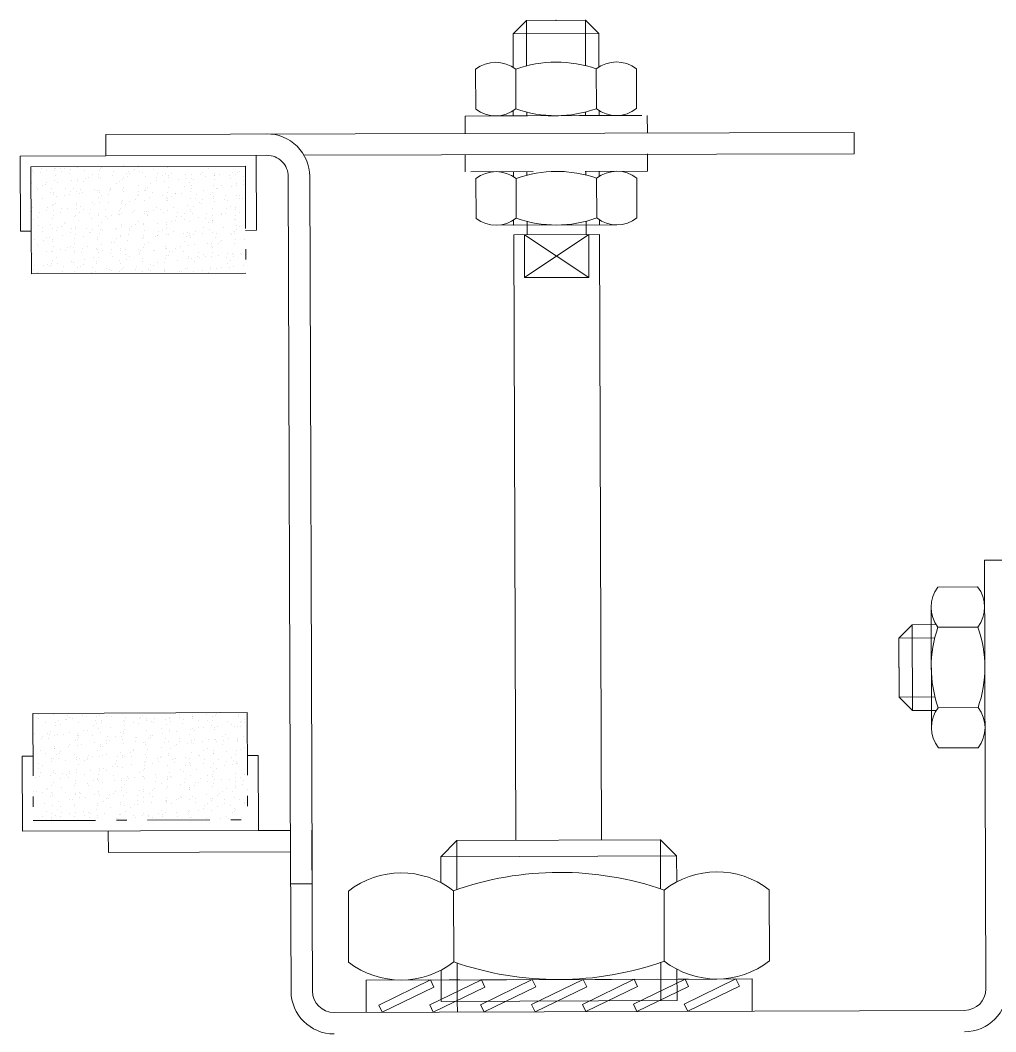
# Model space of a CAD drawing. Header units: inches. Extents: x 3110 to 5380, y 935 to 5515.
# Drawn here: x 5008.4 to 5102.2, y 4801.9 to 4899.2 of the extents above; entities that cross this region are included whole.
import ezdxf

# ---------------------------------------------------------------- set-up
doc = ezdxf.new("R2010")
doc.units = ezdxf.units.IN
doc.header["$MEASUREMENT"] = 0
doc.linetypes.add('ASSI2', pattern=[11, 6, -2, 1, -2])
doc.layers.add('AM_4', color=92, linetype='Continuous', lineweight=15)

# ---------------------------------------------------------------- blocks, each defined once
blk = doc.blocks.new('*X13')
at = {"color": 0}
for p, q in [((104.537, 402.27), (104.537, 402.27)), ((104.766, 402.105), (104.766, 402.105)), ((105.608, 402.317), (105.608, 402.317)), ((105.806, 402.326), (105.806, 402.326)), ((106.742, 402.367), (106.742, 402.367)), ((108.001, 402.232), (108.001, 402.232)), ((108.389, 402.318), (108.389, 402.318)), ((109.193, 402.119), (109.193, 402.119)), ((112.314, 402.258), (112.314, 402.258)), ((113.464, 402.078), (113.464, 402.078)), ((113.851, 402.164), (113.851, 402.164)), ((155.316, 402.36), (155.316, 402.36)), ((157.085, 402.199), (157.085, 402.199)), ((161.223, 402.122), (161.223, 402.122)), ((162.508, 402.355), (162.508, 402.355)), ((104.398, 401.433), (104.398, 401.433)), ((104.786, 401.519), (104.786, 401.519)), ((105.979, 401.277), (105.979, 401.277)), ((106.18, 401.828), (106.18, 401.828)), ((106.375, 401.793), (106.375, 401.793)), ((107.176, 401.351), (107.176, 401.351)), ((108.461, 401.584), (108.461, 401.584)), ((108.94, 401.788), (108.94, 401.788)), ((109.735, 401.734), (109.735, 401.734)), ((109.86, 401.28), (109.86, 401.28)), ((110.248, 401.365), (110.248, 401.365)), ((111.028, 402.026), (111.028, 402.026)), ((111.096, 401.251), (111.096, 401.251)), ((111.492, 401.768), (111.492, 401.768)), ((111.643, 401.675), (111.643, 401.675)), ((113.43, 401.212), (113.43, 401.212)), ((114.057, 401.763), (114.057, 401.763)), ((155.246, 401.89), (155.246, 401.89)), ((155.303, 401.804), (155.303, 401.804)), ((155.69, 401.89), (155.69, 401.89)), ((156.077, 401.156), (156.077, 401.156)), ((157.37, 401.448), (157.37, 401.448)), ((157.545, 401.538), (157.545, 401.538)), ((158.655, 401.681), (158.655, 401.681)), ((158.944, 401.247), (158.944, 401.247)), ((159.93, 401.831), (159.93, 401.831)), ((160.11, 401.533), (160.11, 401.533)), ((160.363, 401.864), (160.363, 401.864)), ((160.765, 401.651), (160.765, 401.651)), ((161.152, 401.737), (161.152, 401.737)), ((162.547, 402.046), (162.547, 402.046)), ((162.662, 401.513), (162.662, 401.513)), ((163.625, 401.309), (163.625, 401.309)), ((164.899, 401.459), (164.899, 401.459)), ((104.609, 400.909), (104.609, 400.909)), ((105.547, 400.187), (105.547, 400.187)), ((105.725, 400.946), (105.725, 400.946)), ((105.883, 401.059), (105.883, 401.059)), ((106.257, 400.481), (106.257, 400.481)), ((106.618, 400.234), (106.618, 400.234)), ((106.644, 400.567), (106.644, 400.567)), ((106.816, 400.242), (106.816, 400.242)), ((107.752, 400.283), (107.752, 400.283)), ((107.881, 400.409), (107.881, 400.409)), ((108.039, 400.876), (108.039, 400.876)), ((108.278, 400.926), (108.278, 400.926)), ((108.293, 400.305), (108.293, 400.305)), ((108.822, 400.33), (108.822, 400.33)), ((109.021, 400.338), (109.021, 400.338)), ((109.578, 400.538), (109.578, 400.538)), ((109.956, 400.379), (109.956, 400.379)), ((110.842, 400.921), (110.842, 400.921)), ((110.852, 400.688), (110.852, 400.688)), ((111.027, 400.426), (111.027, 400.426)), ((111.225, 400.435), (111.225, 400.435)), ((111.719, 400.327), (111.719, 400.327)), ((112.106, 400.413), (112.106, 400.413)), ((112.145, 400.98), (112.145, 400.98)), ((112.161, 400.476), (112.161, 400.476)), ((112.998, 400.384), (112.998, 400.384)), ((113.231, 400.522), (113.231, 400.522)), ((113.395, 400.9), (113.395, 400.9)), ((113.43, 400.531), (113.43, 400.531)), ((113.501, 400.723), (113.501, 400.723)), ((155.34, 400.448), (155.34, 400.448)), ((156.127, 400.268), (156.127, 400.268)), ((156.325, 400.276), (156.325, 400.276)), ((156.895, 400.691), (156.895, 400.691)), ((157.149, 401.022), (157.149, 401.022)), ((157.161, 400.852), (157.161, 400.852)), ((157.261, 400.317), (157.261, 400.317)), ((157.549, 400.938), (157.549, 400.938)), ((158.332, 400.364), (158.332, 400.364)), ((158.487, 400.402), (158.487, 400.402)), ((158.53, 400.372), (158.53, 400.372)), ((159.448, 400.671), (159.448, 400.671)), ((159.466, 400.413), (159.466, 400.413)), ((159.772, 400.635), (159.772, 400.635)), ((160.536, 400.46), (160.536, 400.46)), ((160.735, 400.469), (160.735, 400.469)), ((160.802, 400.295), (160.802, 400.295)), ((161.047, 400.785), (161.047, 400.785)), ((161.67, 400.51), (161.67, 400.51)), ((162.012, 400.666), (162.012, 400.666)), ((162.266, 400.997), (162.266, 400.997)), ((162.34, 401.076), (162.34, 401.076)), ((162.624, 400.699), (162.624, 400.699)), ((162.741, 400.556), (162.741, 400.556)), ((162.939, 400.565), (162.939, 400.565)), ((163.011, 400.785), (163.011, 400.785)), ((163.875, 400.606), (163.875, 400.606)), ((164.406, 401.094), (164.406, 401.094)), ((164.565, 400.645), (164.565, 400.645)), ((164.742, 400.263), (164.742, 400.263)), ((164.945, 400.653), (164.945, 400.653)), ((165.144, 400.661), (165.144, 400.661)), ((104.413, 400.137), (104.413, 400.137)), ((104.413, 399.236), (104.413, 399.236)), ((104.436, 400.077), (104.436, 400.077)), ((104.44, 399.631), (104.44, 399.631)), ((104.612, 400.146), (104.612, 400.146)), ((104.667, 399.567), (104.667, 399.567)), ((105.063, 400.083), (105.063, 400.083)), ((105.726, 399.863), (105.726, 399.863)), ((107, 400.013), (107, 400.013)), ((107.628, 400.079), (107.628, 400.079)), ((108.116, 399.529), (108.116, 399.529)), ((108.503, 399.614), (108.503, 399.614)), ((109.41, 399.259), (109.41, 399.259)), ((109.784, 399.542), (109.784, 399.542)), ((109.898, 399.924), (109.898, 399.924)), ((110.18, 400.058), (110.18, 400.058)), ((110.695, 399.492), (110.695, 399.492)), ((111.969, 399.642), (111.969, 399.642)), ((112.745, 400.053), (112.745, 400.053)), ((113.262, 399.933), (113.262, 399.933)), ((113.578, 399.375), (113.578, 399.375)), ((113.965, 399.461), (113.965, 399.461)), ((155.837, 399.312), (155.837, 399.312)), ((155.92, 399.96), (155.92, 399.96)), ((156.233, 399.829), (156.233, 399.829)), ((157.194, 400.11), (157.194, 400.11)), ((157.199, 399.496), (157.199, 399.496)), ((158.798, 399.824), (158.798, 399.824)), ((159.02, 399.9), (159.02, 399.9)), ((159.052, 400.154), (159.052, 400.154)), ((159.408, 399.986), (159.408, 399.986)), ((159.604, 399.356), (159.604, 399.356)), ((160.889, 399.588), (160.889, 399.588)), ((160.954, 399.287), (160.954, 399.287)), ((161.35, 399.803), (161.35, 399.803)), ((162.163, 399.738), (162.163, 399.738)), ((162.661, 399.343), (162.661, 399.343)), ((163.456, 400.03), (163.456, 400.03)), ((163.915, 399.798), (163.915, 399.798)), ((164.169, 400.129), (164.169, 400.129)), ((164.482, 399.746), (164.482, 399.746)), ((164.87, 399.832), (164.87, 399.832)), ((104.264, 398.293), (104.264, 398.293)), ((104.512, 398.73), (104.512, 398.73)), ((104.9, 398.816), (104.9, 398.816)), ((105.557, 398.584), (105.557, 398.584)), ((106.294, 399.125), (106.294, 399.125)), ((106.316, 398.369), (106.316, 398.369)), ((106.57, 398.699), (106.57, 398.699)), ((106.842, 398.817), (106.842, 398.817)), ((106.966, 399.216), (106.966, 399.216)), ((108.117, 398.967), (108.117, 398.967)), ((108.868, 398.348), (108.868, 398.348)), ((109.53, 399.211), (109.53, 399.211)), ((109.974, 398.576), (109.974, 398.576)), ((110.362, 398.662), (110.362, 398.662)), ((110.966, 398.296), (110.966, 398.296)), ((111.433, 398.343), (111.433, 398.343)), ((111.687, 398.674), (111.687, 398.674)), ((111.757, 398.971), (111.757, 398.971)), ((111.812, 398.446), (111.812, 398.446)), ((112.037, 398.342), (112.037, 398.342)), ((112.083, 399.19), (112.083, 399.19)), ((112.235, 398.351), (112.235, 398.351)), ((113.086, 398.596), (113.086, 398.596)), ((113.171, 398.392), (113.171, 398.392)), ((113.985, 398.323), (113.985, 398.323)), ((155.417, 399.101), (155.417, 399.101)), ((155.583, 398.982), (155.583, 398.982)), ((155.752, 398.681), (155.752, 398.681)), ((155.804, 399.187), (155.804, 399.187)), ((157.037, 398.914), (157.037, 398.914)), ((157.74, 398.445), (157.74, 398.445)), ((158.136, 398.961), (158.136, 398.961)), ((158.311, 399.064), (158.311, 399.064)), ((159.058, 398.544), (159.058, 398.544)), ((160.476, 398.33), (160.476, 398.33)), ((160.7, 398.956), (160.7, 398.956)), ((160.721, 398.31), (160.721, 398.31)), ((160.879, 398.948), (160.879, 398.948)), ((161.266, 399.034), (161.266, 399.034)), ((161.546, 398.376), (161.546, 398.376)), ((161.744, 398.385), (161.744, 398.385)), ((162.006, 398.542), (162.006, 398.542)), ((162.68, 398.426), (162.68, 398.426)), ((162.857, 398.419), (162.857, 398.419)), ((163.253, 398.936), (163.253, 398.936)), ((163.28, 398.692), (163.28, 398.692)), ((163.751, 398.473), (163.751, 398.473)), ((163.949, 398.481), (163.949, 398.481)), ((164.52, 398.391), (164.52, 398.391)), ((164.573, 398.984), (164.573, 398.984)), ((164.885, 398.522), (164.885, 398.522)), ((104.353, 398.007), (104.353, 398.007)), ((104.55, 397.374), (104.55, 397.374)), ((105.423, 398.054), (105.423, 398.054)), ((105.621, 398.062), (105.621, 398.062)), ((105.654, 397.506), (105.654, 397.506)), ((106.371, 397.777), (106.371, 397.777)), ((106.557, 398.103), (106.557, 398.103)), ((106.674, 397.538), (106.674, 397.538)), ((106.758, 397.863), (106.758, 397.863)), ((107.628, 398.15), (107.628, 398.15)), ((107.826, 398.159), (107.826, 398.159)), ((107.959, 397.771), (107.959, 397.771)), ((108.153, 398.173), (108.153, 398.173)), ((108.218, 397.501), (108.218, 397.501)), ((108.472, 397.832), (108.472, 397.832)), ((108.762, 398.199), (108.762, 398.199)), ((109.234, 397.921), (109.234, 397.921)), ((109.832, 398.246), (109.832, 398.246)), ((110.03, 398.255), (110.03, 398.255)), ((110.526, 398.213), (110.526, 398.213)), ((110.771, 397.481), (110.771, 397.481)), ((111.833, 397.624), (111.833, 397.624)), ((112.221, 397.71), (112.221, 397.71)), ((112.928, 397.399), (112.928, 397.399)), ((113.335, 397.476), (113.335, 397.476)), ((113.589, 397.806), (113.589, 397.806)), ((113.615, 398.019), (113.615, 398.019)), ((155.454, 397.745), (155.454, 397.745)), ((156.067, 398.137), (156.067, 398.137)), ((156.868, 397.635), (156.868, 397.635)), ((157.137, 398.184), (157.137, 398.184)), ((157.275, 398.149), (157.275, 398.149)), ((157.335, 398.193), (157.335, 398.193)), ((157.486, 398.114), (157.486, 398.114)), ((157.663, 398.235), (157.663, 398.235)), ((158.154, 397.868), (158.154, 397.868)), ((158.271, 398.233), (158.271, 398.233)), ((159.342, 398.28), (159.342, 398.28)), ((159.428, 398.018), (159.428, 398.018)), ((159.54, 398.289), (159.54, 398.289)), ((159.642, 397.577), (159.642, 397.577)), ((160.038, 398.093), (160.038, 398.093)), ((160.917, 397.592), (160.917, 397.592)), ((162.603, 398.089), (162.603, 398.089)), ((162.738, 397.995), (162.738, 397.995)), ((163.123, 397.496), (163.123, 397.496)), ((163.125, 398.081), (163.125, 398.081)), ((164.397, 397.646), (164.397, 397.646)), ((164.759, 397.552), (164.759, 397.552)), ((105.004, 396.659), (105.004, 396.659)), ((105.258, 396.99), (105.258, 396.99)), ((105.381, 397.247), (105.381, 397.247)), ((106.409, 396.422), (106.409, 396.422)), ((107.556, 396.639), (107.556, 396.639)), ((107.791, 396.492), (107.791, 396.492)), ((108.23, 396.825), (108.23, 396.825)), ((108.617, 396.911), (108.617, 396.911)), ((109.076, 396.725), (109.076, 396.725)), ((110.012, 397.22), (110.012, 397.22)), ((110.121, 396.634), (110.121, 396.634)), ((110.35, 396.875), (110.35, 396.875)), ((110.375, 396.964), (110.375, 396.964)), ((111.643, 397.167), (111.643, 397.167)), ((112.673, 396.613), (112.673, 396.613)), ((113.692, 396.672), (113.692, 396.672)), ((114.079, 396.758), (114.079, 396.758)), ((155.575, 397.343), (155.575, 397.343)), ((155.918, 396.484), (155.918, 396.484)), ((156.174, 396.404), (156.174, 396.404)), ((156.428, 396.735), (156.428, 396.735)), ((156.824, 397.251), (156.824, 397.251)), ((157.313, 396.793), (157.313, 396.793)), ((157.985, 396.589), (157.985, 396.589)), ((159.134, 397.197), (159.134, 397.197)), ((159.27, 396.822), (159.27, 396.822)), ((159.389, 397.246), (159.389, 397.246)), ((159.522, 397.282), (159.522, 397.282)), ((160.545, 396.972), (160.545, 396.972)), ((161.545, 396.71), (161.545, 396.71)), ((161.838, 397.264), (161.838, 397.264)), ((161.941, 397.226), (161.941, 397.226)), ((162.775, 396.64), (162.775, 396.64)), ((164.24, 396.45), (164.24, 396.45)), ((164.506, 397.221), (164.506, 397.221)), ((164.596, 397.043), (164.596, 397.043)), ((164.984, 397.129), (164.984, 397.129)), ((104.229, 395.874), (104.229, 395.874)), ((104.342, 395.796), (104.342, 395.796)), ((104.427, 395.883), (104.427, 395.883)), ((104.626, 396.026), (104.626, 396.026)), ((105.014, 396.112), (105.014, 396.112)), ((105.224, 396.05), (105.224, 396.05)), ((105.363, 395.923), (105.363, 395.923)), ((106.433, 395.97), (106.433, 395.97)), ((106.498, 396.2), (106.498, 396.2)), ((106.631, 395.979), (106.631, 395.979)), ((106.906, 395.792), (106.906, 395.792)), ((107.16, 396.122), (107.16, 396.122)), ((107.567, 396.02), (107.567, 396.02)), ((108.267, 395.469), (108.267, 395.469)), ((108.638, 396.066), (108.638, 396.066)), ((108.836, 396.075), (108.836, 396.075)), ((109.459, 395.771), (109.459, 395.771)), ((109.772, 396.116), (109.772, 396.116)), ((110.088, 395.873), (110.088, 395.873)), ((110.193, 395.679), (110.193, 395.679)), ((110.476, 395.959), (110.476, 395.959)), ((110.842, 396.163), (110.842, 396.163)), ((111.04, 396.171), (111.04, 396.171)), ((111.467, 395.829), (111.467, 395.829)), ((111.871, 396.268), (111.871, 396.268)), ((111.976, 396.212), (111.976, 396.212)), ((112.024, 395.766), (112.024, 395.766)), ((112.277, 396.097), (112.277, 396.097)), ((112.76, 396.121), (112.76, 396.121)), ((113.047, 396.259), (113.047, 396.259)), ((113.245, 396.268), (113.245, 396.268)), ((114.045, 396.353), (114.045, 396.353)), ((155.418, 396.147), (155.418, 396.147)), ((155.512, 395.542), (155.512, 395.542)), ((155.531, 396.398), (155.531, 396.398)), ((155.943, 396.004), (155.943, 396.004)), ((156.141, 396.013), (156.141, 396.013)), ((156.692, 396.297), (156.692, 396.297)), ((157.077, 396.054), (157.077, 396.054)), ((157.777, 395.531), (157.777, 395.531)), ((158.077, 395.537), (158.077, 395.537)), ((158.147, 396.1), (158.147, 396.1)), ((158.33, 395.867), (158.33, 395.867)), ((158.345, 396.109), (158.345, 396.109)), ((158.727, 396.384), (158.727, 396.384)), ((159.102, 395.543), (159.102, 395.543)), ((159.172, 395.841), (159.172, 395.841)), ((159.281, 396.15), (159.281, 396.15)), ((160.352, 396.197), (160.352, 396.197)), ((160.387, 395.776), (160.387, 395.776)), ((160.55, 396.205), (160.55, 396.205)), ((160.629, 395.516), (160.629, 395.516)), ((160.993, 396.244), (160.993, 396.244)), ((161.291, 396.379), (161.291, 396.379)), ((161.38, 396.33), (161.38, 396.33)), ((161.486, 396.246), (161.486, 396.246)), ((161.661, 395.926), (161.661, 395.926)), ((162.556, 396.293), (162.556, 396.293)), ((162.754, 396.301), (162.754, 396.301)), ((162.954, 396.217), (162.954, 396.217)), ((163.194, 395.511), (163.194, 395.511)), ((163.447, 395.842), (163.447, 395.842)), ((163.69, 396.342), (163.69, 396.342)), ((163.844, 396.358), (163.844, 396.358)), ((164.634, 395.687), (164.634, 395.687)), ((164.761, 396.389), (164.761, 396.389)), ((164.959, 396.398), (164.959, 396.398)), ((104.664, 394.671), (104.664, 394.671)), ((105.055, 394.772), (105.055, 394.772)), ((106.244, 394.929), (106.244, 394.929)), ((106.34, 395.004), (106.34, 395.004)), ((106.485, 395.074), (106.485, 395.074)), ((106.872, 395.16), (106.872, 395.16)), ((107.615, 395.154), (107.615, 395.154)), ((108.809, 394.924), (108.809, 394.924)), ((108.908, 395.446), (108.908, 395.446)), ((109.063, 395.255), (109.063, 395.255)), ((110.126, 394.517), (110.126, 394.517)), ((111.31, 394.633), (111.31, 394.633)), ((111.362, 394.903), (111.362, 394.903)), ((111.947, 394.921), (111.947, 394.921)), ((112.335, 395.007), (112.335, 395.007)), ((112.584, 394.783), (112.584, 394.783)), ((113.73, 395.316), (113.73, 395.316)), ((113.877, 395.074), (113.877, 395.074)), ((113.926, 394.898), (113.926, 394.898)), ((155.25, 394.868), (155.25, 394.868)), ((155.568, 395.042), (155.568, 395.042)), ((156.535, 395.101), (156.535, 395.101)), ((157.39, 395.446), (157.39, 395.446)), ((157.415, 394.674), (157.415, 394.674)), ((157.809, 395.251), (157.809, 395.251)), ((159.636, 394.579), (159.636, 394.579)), ((159.979, 394.669), (159.979, 394.669)), ((160.233, 395), (160.233, 395)), ((161.031, 394.888), (161.031, 394.888)), ((161.504, 394.729), (161.504, 394.729)), ((162.532, 394.649), (162.532, 394.649)), ((162.778, 394.88), (162.778, 394.88)), ((162.852, 395.292), (162.852, 395.292)), ((163.239, 395.378), (163.239, 395.378)), ((164.071, 395.171), (164.071, 395.171)), ((165.096, 394.644), (165.096, 394.644)), ((104.168, 393.744), (104.168, 393.744)), ((105.238, 393.79), (105.238, 393.79)), ((105.437, 393.799), (105.437, 393.799)), ((105.595, 394.082), (105.595, 394.082)), ((105.848, 394.412), (105.848, 394.412)), ((106.172, 393.725), (106.172, 393.725)), ((106.372, 393.84), (106.372, 393.84)), ((106.523, 393.718), (106.523, 393.718)), ((107.443, 393.887), (107.443, 393.887)), ((107.457, 393.958), (107.457, 393.958)), ((107.641, 393.895), (107.641, 393.895)), ((108.147, 394.061), (108.147, 394.061)), ((108.344, 394.122), (108.344, 394.122)), ((108.577, 393.936), (108.577, 393.936)), ((108.731, 394.208), (108.731, 394.208)), ((108.732, 394.108), (108.732, 394.108)), ((109.647, 393.983), (109.647, 393.983)), ((109.846, 393.991), (109.846, 393.991)), ((110.024, 394.4), (110.024, 394.4)), ((110.712, 394.056), (110.712, 394.056)), ((110.781, 394.032), (110.781, 394.032)), ((110.965, 394.387), (110.965, 394.387)), ((111.852, 394.079), (111.852, 394.079)), ((112.05, 394.088), (112.05, 394.088)), ((112.426, 393.587), (112.426, 393.587)), ((112.986, 394.129), (112.986, 394.129)), ((113.264, 394.036), (113.264, 394.036)), ((113.701, 393.737), (113.701, 393.737)), ((113.806, 393.969), (113.806, 393.969)), ((114.057, 394.175), (114.057, 394.175)), ((155.645, 393.694), (155.645, 393.694)), ((155.882, 393.874), (155.882, 393.874)), ((156.032, 393.78), (156.032, 393.78)), ((156.366, 393.822), (156.366, 393.822)), ((156.765, 393.827), (156.765, 393.827)), ((156.952, 393.92), (156.952, 393.92)), ((157.018, 394.158), (157.018, 394.158)), ((157.151, 393.929), (157.151, 393.929)), ((157.427, 394.09), (157.427, 394.09)), ((157.652, 394.055), (157.652, 394.055)), ((158.086, 393.97), (158.086, 393.97)), ((158.926, 394.205), (158.926, 394.205)), ((159.157, 394.017), (159.157, 394.017)), ((159.248, 394.493), (159.248, 394.493)), ((159.317, 393.806), (159.317, 393.806)), ((159.355, 394.025), (159.355, 394.025)), ((160.219, 394.497), (160.219, 394.497)), ((160.291, 394.066), (160.291, 394.066)), ((161.361, 394.113), (161.361, 394.113)), ((161.495, 393.627), (161.495, 393.627)), ((161.56, 394.122), (161.56, 394.122)), ((161.882, 393.802), (161.882, 393.802)), ((162.135, 394.132), (162.135, 394.132)), ((162.495, 394.162), (162.495, 394.162)), ((162.621, 393.683), (162.621, 393.683)), ((162.889, 393.936), (162.889, 393.936)), ((163.566, 394.209), (163.566, 394.209)), ((163.764, 394.218), (163.764, 394.218)), ((163.895, 393.833), (163.895, 393.833)), ((164.434, 393.781), (164.434, 393.781)), ((164.7, 394.259), (164.7, 394.259)), ((164.71, 394.34), (164.71, 394.34)), ((165.098, 394.426), (165.098, 394.426)), ((104.536, 392.703), (104.536, 392.703)), ((104.74, 393.323), (104.74, 393.323)), ((104.879, 393.434), (104.879, 393.434)), ((104.933, 393.219), (104.933, 393.219)), ((105.128, 393.409), (105.128, 393.409)), ((107.289, 392.679), (107.289, 392.679)), ((107.497, 393.214), (107.497, 393.214)), ((107.751, 393.545), (107.751, 393.545)), ((108.381, 392.766), (108.381, 392.766)), ((108.574, 392.912), (108.574, 392.912)), ((109.653, 392.677), (109.653, 392.677)), ((109.848, 393.062), (109.848, 393.062)), ((110.05, 393.194), (110.05, 393.194)), ((110.202, 393.17), (110.202, 393.17)), ((110.59, 393.256), (110.59, 393.256)), ((111.141, 393.354), (111.141, 393.354)), ((111.985, 393.565), (111.985, 393.565)), ((112.614, 393.189), (112.614, 393.189)), ((112.868, 393.519), (112.868, 393.519)), ((156.103, 392.964), (156.103, 392.964)), ((157.483, 392.776), (157.483, 392.776)), ((157.504, 392.742), (157.504, 392.742)), ((157.891, 392.828), (157.891, 392.828)), ((158.667, 392.96), (158.667, 392.96)), ((158.768, 393.009), (158.768, 393.009)), ((158.921, 393.29), (158.921, 393.29)), ((159.286, 393.137), (159.286, 393.137)), ((160.043, 393.159), (160.043, 393.159)), ((161.107, 393.541), (161.107, 393.541)), ((161.22, 392.939), (161.22, 392.939)), ((161.336, 393.451), (161.336, 393.451)), ((163.353, 392.675), (163.353, 392.675)), ((163.738, 392.637), (163.738, 392.637)), ((163.784, 392.934), (163.784, 392.934)), ((164.038, 393.265), (164.038, 393.265)), ((164.748, 392.984), (164.748, 392.984)), ((165.012, 392.787), (165.012, 392.787)), ((104.283, 392.372), (104.283, 392.372)), ((104.722, 392.238), (104.722, 392.238)), ((104.778, 391.967), (104.778, 391.967)), ((105.996, 392.388), (105.996, 392.388)), ((106.248, 391.707), (106.248, 391.707)), ((106.439, 391.835), (106.439, 391.835)), ((106.447, 391.715), (106.447, 391.715)), ((106.599, 392.371), (106.599, 392.371)), ((106.835, 392.352), (106.835, 392.352)), ((106.986, 392.457), (106.986, 392.457)), ((107.382, 391.756), (107.382, 391.756)), ((108.453, 391.803), (108.453, 391.803)), ((108.651, 391.812), (108.651, 391.812)), ((109.4, 392.347), (109.4, 392.347)), ((109.587, 391.852), (109.587, 391.852)), ((109.691, 391.866), (109.691, 391.866)), ((110.24, 391.814), (110.24, 391.814)), ((110.657, 391.899), (110.657, 391.899)), ((110.856, 391.908), (110.856, 391.908)), ((110.965, 392.016), (110.965, 392.016)), ((111.556, 391.81), (111.556, 391.81)), ((111.791, 391.949), (111.791, 391.949)), ((111.952, 392.326), (111.952, 392.326)), ((112.061, 392.218), (112.061, 392.218)), ((112.258, 392.308), (112.258, 392.308)), ((112.449, 392.304), (112.449, 392.304)), ((112.862, 391.995), (112.862, 391.995)), ((113.06, 392.004), (113.06, 392.004)), ((113.543, 392.54), (113.543, 392.54)), ((113.844, 392.613), (113.844, 392.613)), ((113.996, 392.045), (113.996, 392.045)), ((155.453, 392.117), (155.453, 392.117)), ((155.682, 392.339), (155.682, 392.339)), ((155.707, 392.448), (155.707, 392.448)), ((155.758, 391.741), (155.758, 391.741)), ((155.956, 391.749), (155.956, 391.749)), ((156.19, 392.484), (156.19, 392.484)), ((156.892, 391.79), (156.892, 391.79)), ((157.962, 391.837), (157.962, 391.837)), ((158.005, 392.097), (158.005, 392.097)), ((158.161, 391.846), (158.161, 391.846)), ((158.6, 391.73), (158.6, 391.73)), ((159.096, 391.886), (159.096, 391.886)), ((159.362, 391.79), (159.362, 391.79)), ((159.75, 391.876), (159.75, 391.876)), ((159.885, 391.963), (159.885, 391.963)), ((160.167, 391.933), (160.167, 391.933)), ((160.365, 391.942), (160.365, 391.942)), ((160.57, 392.092), (160.57, 392.092)), ((160.824, 392.423), (160.824, 392.423)), ((161.145, 392.185), (161.145, 392.185)), ((161.159, 392.113), (161.159, 392.113)), ((161.301, 391.983), (161.301, 391.983)), ((162.371, 392.029), (162.371, 392.029)), ((162.452, 392.405), (162.452, 392.405)), ((162.57, 392.038), (162.57, 392.038)), ((162.966, 392.589), (162.966, 392.589)), ((163.122, 392.071), (163.122, 392.071)), ((163.505, 392.079), (163.505, 392.079)), ((164.576, 392.126), (164.576, 392.126)), ((164.774, 392.134), (164.774, 392.134)), ((104.242, 391.619), (104.242, 391.619)), ((104.553, 390.959), (104.553, 390.959)), ((105.178, 391.66), (105.178, 391.66)), ((105.838, 391.191), (105.838, 391.191)), ((106.185, 391.505), (106.185, 391.505)), ((106.637, 391.015), (106.637, 391.015)), ((107.113, 391.342), (107.113, 391.342)), ((108.341, 390.968), (108.341, 390.968)), ((108.406, 391.633), (108.406, 391.633)), ((108.458, 391.419), (108.458, 391.419)), ((108.738, 391.484), (108.738, 391.484)), ((108.845, 391.505), (108.845, 391.505)), ((110.808, 390.82), (110.808, 390.82)), ((111.302, 391.479), (111.302, 391.479)), ((112.082, 390.97), (112.082, 390.97)), ((112.099, 390.862), (112.099, 390.862)), ((113.375, 391.262), (113.375, 391.262)), ((113.459, 390.942), (113.459, 390.942)), ((113.855, 391.458), (113.855, 391.458)), ((113.92, 391.266), (113.92, 391.266)), ((155.759, 390.991), (155.759, 390.991)), ((156.033, 391.288), (156.033, 391.288)), ((156.146, 391.077), (156.146, 391.077)), ((157.307, 391.438), (157.307, 391.438)), ((157.355, 391.25), (157.355, 391.25)), ((157.541, 391.386), (157.541, 391.386)), ((157.609, 391.58), (157.609, 391.58)), ((159.908, 391.229), (159.908, 391.229)), ((161.002, 390.917), (161.002, 390.917)), ((161.221, 390.838), (161.221, 390.838)), ((161.609, 390.924), (161.609, 390.924)), ((162.276, 391.067), (162.276, 391.067)), ((162.472, 391.224), (162.472, 391.224)), ((162.726, 391.555), (162.726, 391.555)), ((163.003, 391.233), (163.003, 391.233)), ((163.569, 391.358), (163.569, 391.358)), ((164.825, 391.637), (164.825, 391.637)), ((164.854, 391.591), (164.854, 391.591)), ((165.025, 391.204), (165.025, 391.204)), ((104.854, 390.62), (104.854, 390.62)), ((105.127, 390.125), (105.127, 390.125)), ((105.242, 390.706), (105.242, 390.706)), ((105.523, 390.642), (105.523, 390.642)), ((105.67, 389.913), (105.67, 389.913)), ((106.955, 390.145), (106.955, 390.145)), ((108.088, 390.637), (108.088, 390.637)), ((108.23, 390.295), (108.23, 390.295)), ((108.495, 390.063), (108.495, 390.063)), ((109.523, 390.587), (109.523, 390.587)), ((110.244, 390.1), (110.244, 390.1)), ((110.317, 390.467), (110.317, 390.467)), ((110.64, 390.616), (110.64, 390.616)), ((110.704, 390.553), (110.704, 390.553)), ((111.667, 389.816), (111.667, 389.816)), ((111.866, 389.824), (111.866, 389.824)), ((112.801, 389.865), (112.801, 389.865)), ((113.199, 389.924), (113.199, 389.924)), ((113.205, 390.612), (113.205, 390.612)), ((113.872, 389.912), (113.872, 389.912)), ((113.958, 389.91), (113.958, 389.91)), ((114.07, 389.921), (114.07, 389.921)), ((155.864, 390.009), (155.864, 390.009)), ((156.297, 389.871), (156.297, 389.871)), ((156.693, 390.387), (156.693, 390.387)), ((157.15, 390.242), (157.15, 390.242)), ((157.618, 390.039), (157.618, 390.039)), ((158.005, 390.125), (158.005, 390.125)), ((158.424, 390.392), (158.424, 390.392)), ((159.258, 390.382), (159.258, 390.382)), ((159.4, 390.434), (159.4, 390.434)), ((159.512, 390.713), (159.512, 390.713)), ((159.717, 390.684), (159.717, 390.684)), ((160.106, 389.803), (160.106, 389.803)), ((161.177, 389.85), (161.177, 389.85)), ((161.375, 389.858), (161.375, 389.858)), ((161.414, 389.845), (161.414, 389.845)), ((161.81, 390.362), (161.81, 390.362)), ((162.119, 389.871), (162.119, 389.871)), ((162.311, 389.899), (162.311, 389.899)), ((163.08, 389.886), (163.08, 389.886)), ((163.381, 389.946), (163.381, 389.946)), ((163.393, 390.021), (163.393, 390.021)), ((163.467, 389.972), (163.467, 389.972)), ((163.58, 389.954), (163.58, 389.954)), ((164.375, 390.357), (164.375, 390.357)), ((164.515, 389.995), (164.515, 389.995)), ((164.629, 390.687), (164.629, 390.687)), ((164.686, 390.312), (164.686, 390.312)), ((164.862, 390.281), (164.862, 390.281)), ((104.211, 388.932), (104.211, 388.932)), ((104.377, 389.621), (104.377, 389.621)), ((104.873, 389.795), (104.873, 389.795)), ((104.892, 389.264), (104.892, 389.264)), ((105.054, 389.527), (105.054, 389.527)), ((105.252, 389.536), (105.252, 389.536)), ((106.188, 389.576), (106.188, 389.576)), ((106.713, 389.668), (106.713, 389.668)), ((106.776, 388.927), (106.776, 388.927)), ((106.787, 388.867), (106.787, 388.867)), ((107.03, 389.258), (107.03, 389.258)), ((107.101, 389.754), (107.101, 389.754)), ((107.258, 389.623), (107.258, 389.623)), ((107.426, 389.774), (107.426, 389.774)), ((107.456, 389.632), (107.456, 389.632)), ((108.072, 389.099), (108.072, 389.099)), ((108.392, 389.673), (108.392, 389.673)), ((109.328, 388.907), (109.328, 388.907)), ((109.346, 389.249), (109.346, 389.249)), ((109.463, 389.719), (109.463, 389.719)), ((109.661, 389.728), (109.661, 389.728)), ((109.99, 389.769), (109.99, 389.769)), ((110.354, 389.111), (110.354, 389.111)), ((110.597, 389.769), (110.597, 389.769)), ((110.639, 389.541), (110.639, 389.541)), ((111.893, 388.902), (111.893, 388.902)), ((111.925, 389.774), (111.925, 389.774)), ((112.147, 389.232), (112.147, 389.232)), ((112.175, 389.515), (112.175, 389.515)), ((112.543, 389.749), (112.543, 389.749)), ((112.563, 389.6), (112.563, 389.6)), ((155.697, 389.61), (155.697, 389.61)), ((155.797, 389.635), (155.797, 389.635)), ((156.044, 389.54), (156.044, 389.54)), ((156.768, 389.657), (156.768, 389.657)), ((156.966, 389.666), (156.966, 389.666)), ((156.981, 388.963), (156.981, 388.963)), ((157.902, 389.707), (157.902, 389.707)), ((158.2, 389.003), (158.2, 389.003)), ((158.266, 389.196), (158.266, 389.196)), ((158.596, 389.519), (158.596, 389.519)), ((158.972, 389.753), (158.972, 389.753)), ((159.17, 389.762), (159.17, 389.762)), ((159.476, 389.087), (159.476, 389.087)), ((159.541, 389.346), (159.541, 389.346)), ((159.864, 389.173), (159.864, 389.173)), ((160.834, 389.638), (160.834, 389.638)), ((161.161, 389.515), (161.161, 389.515)), ((161.259, 389.482), (161.259, 389.482)), ((163.317, 388.978), (163.317, 388.978)), ((163.713, 389.494), (163.713, 389.494)), ((164.51, 388.975), (164.51, 388.975)), ((164.939, 388.934), (164.939, 388.934)), ((104.22, 388.425), (104.22, 388.425)), ((104.968, 387.917), (104.968, 387.917)), ((105.356, 388.003), (105.356, 388.003)), ((105.494, 388.575), (105.494, 388.575)), ((106.114, 388.065), (106.114, 388.065)), ((106.751, 388.312), (106.751, 388.312)), ((108.572, 388.716), (108.572, 388.716)), ((108.678, 388.06), (108.678, 388.06)), ((108.932, 388.39), (108.932, 388.39)), ((108.959, 388.802), (108.959, 388.802)), ((109.189, 388.053), (109.189, 388.053)), ((110.463, 388.203), (110.463, 388.203)), ((111.231, 388.039), (111.231, 388.039)), ((111.756, 388.495), (111.756, 388.495)), ((112.213, 388.159), (112.213, 388.159)), ((113.041, 388.728), (113.041, 388.728)), ((113.795, 388.034), (113.795, 388.034)), ((114.034, 388.562), (114.034, 388.562)), ((114.049, 388.365), (114.049, 388.365)), ((155.382, 388.677), (155.382, 388.677)), ((155.688, 388.672), (155.688, 388.672)), ((155.873, 388.288), (155.873, 388.288)), ((156.26, 388.374), (156.26, 388.374)), ((157.655, 388.683), (157.655, 388.683)), ((157.946, 388.673), (157.946, 388.673)), ((158.098, 387.917), (158.098, 387.917)), ((159.383, 388.15), (159.383, 388.15)), ((160.102, 388.136), (160.102, 388.136)), ((160.499, 388.652), (160.499, 388.652)), ((160.658, 388.3), (160.658, 388.3)), ((161.335, 388.135), (161.335, 388.135)), ((161.723, 388.221), (161.723, 388.221)), ((161.95, 388.592), (161.95, 388.592)), ((163.063, 388.647), (163.063, 388.647)), ((163.118, 388.53), (163.118, 388.53)), ((163.236, 388.824), (163.236, 388.824)), ((104.993, 387.397), (104.993, 387.397)), ((105.337, 387.379), (105.337, 387.379)), ((105.464, 387.218), (105.464, 387.218)), ((105.718, 387.548), (105.718, 387.548)), ((106.064, 387.443), (106.064, 387.443)), ((106.262, 387.452), (106.262, 387.452)), ((106.611, 387.529), (106.611, 387.529)), ((107.198, 387.493), (107.198, 387.493)), ((107.215, 387.051), (107.215, 387.051)), ((107.904, 387.82), (107.904, 387.82)), ((108.016, 387.197), (108.016, 387.197)), ((108.268, 387.54), (108.268, 387.54)), ((108.466, 387.548), (108.466, 387.548)), ((108.61, 387.36), (108.61, 387.36)), ((109.402, 387.589), (109.402, 387.589)), ((110.306, 387.007), (110.306, 387.007)), ((110.431, 387.763), (110.431, 387.763)), ((110.473, 387.636), (110.473, 387.636)), ((110.581, 387.192), (110.581, 387.192)), ((110.671, 387.644), (110.671, 387.644)), ((110.818, 387.849), (110.818, 387.849)), ((110.835, 387.523), (110.835, 387.523)), ((111.58, 387.157), (111.58, 387.157)), ((111.607, 387.685), (111.607, 387.685)), ((112.677, 387.732), (112.677, 387.732)), ((112.873, 387.449), (112.873, 387.449)), ((112.875, 387.741), (112.875, 387.741)), ((113.133, 387.171), (113.133, 387.171)), ((113.811, 387.782), (113.811, 387.782)), ((114.072, 387.206), (114.072, 387.206)), ((155.531, 387.475), (155.531, 387.475)), ((155.573, 387.477), (155.573, 387.477)), ((155.771, 387.486), (155.771, 387.486)), ((156.707, 387.527), (156.707, 387.527)), ((156.805, 387.626), (156.805, 387.626)), ((156.888, 387.293), (156.888, 387.293)), ((157.284, 387.81), (157.284, 387.81)), ((157.732, 387.336), (157.732, 387.336)), ((157.778, 387.573), (157.778, 387.573)), ((157.976, 387.582), (157.976, 387.582)), ((158.119, 387.422), (158.119, 387.422)), ((158.912, 387.623), (158.912, 387.623)), ((159.514, 387.731), (159.514, 387.731)), ((159.849, 387.805), (159.849, 387.805)), ((159.982, 387.67), (159.982, 387.67)), ((160.18, 387.678), (160.18, 387.678)), ((160.5, 387.104), (160.5, 387.104)), ((161.116, 387.719), (161.116, 387.719)), ((161.774, 387.254), (161.774, 387.254)), ((162.005, 387.268), (162.005, 387.268)), ((162.187, 387.766), (162.187, 387.766)), ((162.385, 387.775), (162.385, 387.775)), ((162.401, 387.784), (162.401, 387.784)), ((163.067, 387.546), (163.067, 387.546)), ((163.194, 387.183), (163.194, 387.183)), ((163.321, 387.815), (163.321, 387.815)), ((163.581, 387.268), (163.581, 387.268)), ((164.352, 387.778), (164.352, 387.778)), ((164.391, 387.862), (164.391, 387.862)), ((164.589, 387.871), (164.589, 387.871)), ((164.966, 387.779), (164.966, 387.779)), ((164.976, 387.578), (164.976, 387.578)), ((104.802, 386.355), (104.802, 386.355)), ((105.006, 386.561), (105.006, 386.561)), ((105.168, 386.1), (105.168, 386.1)), ((106.453, 386.333), (106.453, 386.333)), ((106.827, 386.965), (106.827, 386.965)), ((107.367, 386.35), (107.367, 386.35)), ((107.62, 386.681), (107.62, 386.681)), ((107.728, 386.483), (107.728, 386.483)), ((109.021, 386.774), (109.021, 386.774)), ((109.073, 386.098), (109.073, 386.098)), ((109.919, 386.329), (109.919, 386.329)), ((110.468, 386.408), (110.468, 386.408)), ((112.289, 386.811), (112.289, 386.811)), ((112.484, 386.325), (112.484, 386.325)), ((112.677, 386.897), (112.677, 386.897)), ((112.697, 386.111), (112.697, 386.111)), ((112.737, 386.655), (112.737, 386.655)), ((113.99, 386.403), (113.99, 386.403)), ((155.362, 386.197), (155.362, 386.197)), ((155.911, 386.932), (155.911, 386.932)), ((155.972, 386.1), (155.972, 386.1)), ((156.634, 386.963), (156.634, 386.963)), ((156.648, 386.429), (156.648, 386.429)), ((157.922, 386.579), (157.922, 386.579)), ((158.537, 386.095), (158.537, 386.095)), ((158.79, 386.426), (158.79, 386.426)), ((159.187, 386.942), (159.187, 386.942)), ((159.215, 386.871), (159.215, 386.871)), ((159.59, 386.384), (159.59, 386.384)), ((159.978, 386.47), (159.978, 386.47)), ((161.089, 386.075), (161.089, 386.075)), ((161.373, 386.779), (161.373, 386.779)), ((161.617, 386.058), (161.617, 386.058)), ((161.751, 386.937), (161.751, 386.937)), ((162.891, 386.208), (162.891, 386.208)), ((163.654, 386.07), (163.654, 386.07)), ((163.907, 386.4), (163.907, 386.4)), ((164.184, 386.5), (164.184, 386.5)), ((164.304, 386.917), (164.304, 386.917)), ((165.053, 386.23), (165.053, 386.23)), ((104.406, 385.838), (104.406, 385.838)), ((104.869, 385.263), (104.869, 385.263)), ((105.067, 385.272), (105.067, 385.272)), ((105.082, 385.214), (105.082, 385.214)), ((105.47, 385.299), (105.47, 385.299)), ((106.003, 385.313), (106.003, 385.313)), ((106.705, 385.487), (106.705, 385.487)), ((106.865, 385.609), (106.865, 385.609)), ((107.074, 385.36), (107.074, 385.36)), ((107.272, 385.368), (107.272, 385.368)), ((107.57, 385.286), (107.57, 385.286)), ((108.207, 385.409), (108.207, 385.409)), ((108.686, 386.012), (108.686, 386.012)), ((108.844, 385.437), (108.844, 385.437)), ((109.269, 385.482), (109.269, 385.482)), ((109.278, 385.456), (109.278, 385.456)), ((109.476, 385.465), (109.476, 385.465)), ((109.523, 385.813), (109.523, 385.813)), ((110.137, 385.728), (110.137, 385.728)), ((110.412, 385.505), (110.412, 385.505)), ((110.932, 385.146), (110.932, 385.146)), ((111.423, 385.961), (111.423, 385.961)), ((111.483, 385.552), (111.483, 385.552)), ((111.681, 385.561), (111.681, 385.561)), ((111.822, 385.462), (111.822, 385.462)), ((112.327, 385.455), (112.327, 385.455)), ((112.617, 385.602), (112.617, 385.602)), ((113.687, 385.648), (113.687, 385.648)), ((113.885, 385.657), (113.885, 385.657)), ((114.148, 385.859), (114.148, 385.859)), ((155.322, 385.253), (155.322, 385.253)), ((155.512, 385.347), (155.512, 385.347)), ((155.576, 385.584), (155.576, 385.584)), ((155.987, 385.585), (155.987, 385.585)), ((156.375, 385.671), (156.375, 385.671)), ((156.479, 385.151), (156.479, 385.151)), ((156.583, 385.394), (156.583, 385.394)), ((156.781, 385.402), (156.781, 385.402)), ((157.717, 385.443), (157.717, 385.443)), ((157.764, 385.383), (157.764, 385.383)), ((157.769, 385.98), (157.769, 385.98)), ((157.875, 385.233), (157.875, 385.233)), ((158.787, 385.49), (158.787, 385.49)), ((158.986, 385.499), (158.986, 385.499)), ((159.039, 385.533), (159.039, 385.533)), ((159.921, 385.539), (159.921, 385.539)), ((160.332, 385.825), (160.332, 385.825)), ((160.439, 385.228), (160.439, 385.228)), ((160.693, 385.558), (160.693, 385.558)), ((160.992, 385.586), (160.992, 385.586)), ((161.19, 385.595), (161.19, 385.595)), ((161.449, 385.432), (161.449, 385.432)), ((161.837, 385.517), (161.837, 385.517)), ((162.126, 385.636), (162.126, 385.636)), ((162.992, 385.207), (162.992, 385.207)), ((163.197, 385.682), (163.197, 385.682)), ((163.232, 385.827), (163.232, 385.827)), ((163.395, 385.691), (163.395, 385.691)), ((164.008, 385.162), (164.008, 385.162)), ((164.331, 385.732), (164.331, 385.732)), ((104.992, 384.762), (104.992, 384.762)), ((106.055, 384.64), (106.055, 384.64)), ((106.285, 385.054), (106.285, 385.054)), ((106.308, 384.971), (106.308, 384.971)), ((106.941, 384.261), (106.941, 384.261)), ((107.329, 384.347), (107.329, 384.347)), ((108.607, 384.62), (108.607, 384.62)), ((108.687, 384.24), (108.687, 384.24)), ((108.724, 384.657), (108.724, 384.657)), ((109.961, 384.39), (109.961, 384.39)), ((110.545, 385.06), (110.545, 385.06)), ((111.172, 384.615), (111.172, 384.615)), ((111.254, 384.682), (111.254, 384.682)), ((111.425, 384.945), (111.425, 384.945)), ((112.539, 384.915), (112.539, 384.915)), ((112.791, 384.194), (112.791, 384.194)), ((113.724, 384.594), (113.724, 384.594)), ((113.814, 385.065), (113.814, 385.065)), ((155.186, 384.859), (155.186, 384.859)), ((156.025, 384.229), (156.025, 384.229)), ((157.225, 384.386), (157.225, 384.386)), ((157.479, 384.716), (157.479, 384.716)), ((157.846, 384.633), (157.846, 384.633)), ((158.233, 384.719), (158.233, 384.719)), ((158.881, 384.337), (158.881, 384.337)), ((159.628, 385.028), (159.628, 385.028)), ((159.777, 384.365), (159.777, 384.365)), ((160.156, 384.487), (160.156, 384.487)), ((161.449, 384.779), (161.449, 384.779)), ((162.342, 384.36), (162.342, 384.36)), ((162.596, 384.691), (162.596, 384.691)), ((162.734, 385.012), (162.734, 385.012)), ((163.308, 384.479), (163.308, 384.479)), ((163.695, 384.565), (163.695, 384.565)), ((164.894, 384.339), (164.894, 384.339)), ((165.09, 384.875), (165.09, 384.875)), ((104.835, 383.566), (104.835, 383.566)), ((104.996, 383.261), (104.996, 383.261)), ((105.12, 383.858), (105.12, 383.858)), ((105.393, 383.778), (105.393, 383.778)), ((106.109, 383.716), (106.109, 383.716)), ((107.013, 383.229), (107.013, 383.229)), ((107.402, 384.008), (107.402, 384.008)), ((107.957, 383.773), (107.957, 383.773)), ((108.083, 383.276), (108.083, 383.276)), ((108.211, 384.103), (108.211, 384.103)), ((108.282, 383.285), (108.282, 383.285)), ((108.8, 383.309), (108.8, 383.309)), ((109.187, 383.395), (109.187, 383.395)), ((109.217, 383.326), (109.217, 383.326)), ((109.804, 383.194), (109.804, 383.194)), ((110.113, 383.236), (110.113, 383.236)), ((110.288, 383.372), (110.288, 383.372)), ((110.486, 383.381), (110.486, 383.381)), ((110.51, 383.752), (110.51, 383.752)), ((110.582, 383.704), (110.582, 383.704)), ((111.078, 383.344), (111.078, 383.344)), ((111.422, 383.422), (111.422, 383.422)), ((112.371, 383.636), (112.371, 383.636)), ((112.403, 384.108), (112.403, 384.108)), ((112.492, 383.469), (112.492, 383.469)), ((112.691, 383.477), (112.691, 383.477)), ((113.074, 383.747), (113.074, 383.747)), ((113.328, 384.078), (113.328, 384.078)), ((113.626, 383.518), (113.626, 383.518)), ((113.656, 383.869), (113.656, 383.869)), ((155.388, 383.214), (155.388, 383.214)), ((155.587, 383.222), (155.587, 383.222)), ((156.303, 383.813), (156.303, 383.813)), ((156.522, 383.263), (156.522, 383.263)), ((156.563, 383.523), (156.563, 383.523)), ((157.593, 383.31), (157.593, 383.31)), ((157.596, 384.104), (157.596, 384.104)), ((157.791, 383.319), (157.791, 383.319)), ((157.883, 383.277), (157.883, 383.277)), ((158.727, 383.36), (158.727, 383.36)), ((159.127, 383.518), (159.127, 383.518)), ((159.381, 383.849), (159.381, 383.849)), ((159.705, 383.681), (159.705, 383.681)), ((159.797, 383.406), (159.797, 383.406)), ((159.996, 383.415), (159.996, 383.415)), ((159.998, 383.291), (159.998, 383.291)), ((160.092, 383.766), (160.092, 383.766)), ((160.931, 383.456), (160.931, 383.456)), ((161.272, 383.441), (161.272, 383.441)), ((161.487, 384.076), (161.487, 384.076)), ((161.68, 383.497), (161.68, 383.497)), ((162.002, 383.503), (162.002, 383.503)), ((162.2, 383.511), (162.2, 383.511)), ((162.565, 383.733), (162.565, 383.733)), ((163.136, 383.552), (163.136, 383.552)), ((163.85, 383.966), (163.85, 383.966)), ((164.206, 383.599), (164.206, 383.599)), ((164.244, 383.492), (164.244, 383.492)), ((164.405, 383.607), (164.405, 383.607)), ((164.498, 383.823), (164.498, 383.823)), ((165.125, 384.116), (165.125, 384.116)), ((104.743, 382.931), (104.743, 382.931)), ((104.808, 383.133), (104.808, 383.133)), ((105.197, 382.51), (105.197, 382.51)), ((105.584, 382.596), (105.584, 382.596)), ((105.879, 383.18), (105.879, 383.18)), ((105.951, 382.52), (105.951, 382.52)), ((106.077, 383.188), (106.077, 383.188)), ((106.899, 382.394), (106.899, 382.394)), ((106.979, 382.906), (106.979, 382.906)), ((107.226, 382.67), (107.226, 382.67)), ((107.295, 382.91), (107.295, 382.91)), ((108.519, 382.962), (108.519, 382.962)), ((109.86, 382.905), (109.86, 382.905)), ((111.046, 382.443), (111.046, 382.443)), ((112.412, 382.885), (112.412, 382.885)), ((112.441, 382.752), (112.441, 382.752)), ((113.488, 382.59), (113.488, 382.59)), ((155.913, 382.676), (155.913, 382.676)), ((156.101, 382.882), (156.101, 382.882)), ((156.146, 382.617), (156.146, 382.617)), ((156.167, 383.006), (156.167, 383.006)), ((156.489, 382.968), (156.489, 382.968)), ((157.42, 382.767), (157.42, 382.767)), ((158.465, 382.655), (158.465, 382.655)), ((158.713, 383.058), (158.713, 383.058)), ((161.03, 382.65), (161.03, 382.65)), ((161.284, 382.981), (161.284, 382.981)), ((161.563, 382.728), (161.563, 382.728)), ((161.951, 382.814), (161.951, 382.814)), ((162.389, 382.395), (162.389, 382.395)), ((163.346, 383.123), (163.346, 383.123)), ((163.582, 382.63), (163.582, 382.63)), ((163.682, 382.687), (163.682, 382.687)), ((164.967, 382.919), (164.967, 382.919))]:
    blk.add_line(p, q, dxfattribs=at)

msp = doc.modelspace()

# ---------------------------------------------------------------- linework, layer by layer
at = {"layer": 'AM_4', "color": 4}
for p, q in [((5057.06602, 4899.15428), (5055.78192, 4897.86151)), ((5057.06602, 4899.15428), (5062.73512, 4899.17333)), ((5057.06602, 4899.15428), (5057.08071, 4894.78286)), ((5062.73512, 4899.17333), (5064.02788, 4897.88923)), ((5062.73512, 4899.17333), (5062.74981, 4894.80191)), ((5055.78192, 4897.86151), (5064.02788, 4897.88923)), ((5055.78192, 4897.86151), (5055.79273, 4894.64511)), ((5064.02788, 4897.88923), (5064.03869, 4894.67282)), ((5052.19286, 4890.62784), (5052.18, 4894.45423)), ((5056.06102, 4890.64084), (5056.04816, 4894.46723)), ((5063.79733, 4890.66684), (5063.78447, 4894.49323)), ((5067.66548, 4890.67984), (5067.65262, 4894.50623)), ((5064.05275, 4890.48896), (5064.05438, 4890.00403)), ((5054.12917, 4889.97067), (5065.73363, 4890.00967)), ((5055.80679, 4890.46125), (5055.80842, 4889.97632)), ((5057.09567, 4890.33216), (5057.09685, 4889.98065)), ((5062.76477, 4890.35121), (5062.76595, 4889.9997)), ((5016.64059, 4888.19547), (5088.57105, 4888.38255)), ((5016.64751, 4886.13398), (5016.64059, 4888.19547)), ((5088.57797, 4886.32106), (5088.57105, 4888.38255)), ((5008.40156, 4886.10627), (5008.4258, 4878.89106)), ((5016.64751, 4886.13398), (5032.10869, 4886.18594)), ((5031.07794, 4886.18248), (5031.10219, 4878.96727)), ((5035.67929, 4886.19794), (5088.57797, 4886.32106)), ((5009.43576, 4885.07899), (5030.05066, 4885.14827)), ((5009.45655, 4878.89452), (5009.43576, 4885.07899)), ((5062.78396, 4884.63983), (5062.78514, 4884.28831)), ((5064.07239, 4884.64416), (5064.07402, 4884.15923)), ((5034.1771, 4884.13138), (5034.40227, 4817.13297)), ((5036.23859, 4884.13831), (5036.46376, 4817.1399)), ((5052.22819, 4880.11425), (5052.21533, 4883.94063)), ((5055.82644, 4884.61644), (5055.82807, 4884.13151)), ((5056.09635, 4880.12725), (5056.08349, 4883.95363)), ((5057.11487, 4884.62077), (5057.11605, 4884.26926)), ((5063.83266, 4880.15325), (5063.8198, 4883.97963)), ((5067.70081, 4880.16625), (5067.68796, 4883.99263)), ((5055.84213, 4879.94765), (5055.84376, 4879.46272)), ((5057.13101, 4879.81856), (5057.13219, 4879.46705)), ((5062.8001, 4879.83762), (5062.80128, 4879.4861)), ((5064.08808, 4879.97536), (5064.08971, 4879.49043)), ((5009.45655, 4878.89452), (5008.4258, 4878.89106)), ((5031.10219, 4878.96727), (5030.07144, 4878.9638)), ((5054.1645, 4879.45708), (5065.76897, 4879.49608)), ((5055.84376, 4879.46272), (5064.08971, 4879.49043)), ((5057.13219, 4879.46705), (5057.1353, 4878.53938)), ((5062.8044, 4878.55843), (5062.80128, 4879.4861)), ((5055.84687, 4878.53505), (5064.09283, 4878.56276)), ((5055.84687, 4878.53505), (5056.0426, 4820.29797)), ((5056.87762, 4878.53851), (5056.89147, 4874.41554)), ((5063.06209, 4878.5593), (5063.07594, 4874.43632)), ((5064.09283, 4878.56276), (5064.28855, 4820.32568)), ((5030.0853, 4874.84082), (5009.47041, 4874.77154)), ((5056.89147, 4874.41554), (5063.07594, 4874.43632)), ((5092.88919, 4839.74849), (5094.17329, 4841.04125)), ((5094.17329, 4841.04125), (5096.46203, 4841.04894)), ((5094.20101, 4832.79529), (5094.17329, 4841.04125)), ((5092.88919, 4839.74849), (5096.33294, 4839.76006)), ((5092.90825, 4834.07939), (5092.88919, 4839.74849)), ((5092.90825, 4834.07939), (5096.35199, 4834.09096)), ((5092.90825, 4834.07939), (5094.20101, 4832.79529)), ((5094.20101, 4832.79529), (5096.48974, 4832.80298)), ((5008.59555, 4828.38456), (5009.62629, 4828.38803)), ((5008.59555, 4828.38456), (5008.61979, 4821.16935)), ((5030.24119, 4828.45731), (5031.27193, 4828.46077)), ((5031.27193, 4828.46077), (5031.29618, 4821.24556)), ((5031.29618, 4821.24556), (5008.61979, 4821.16935)), ((5050.3735, 4820.27892), (5048.83258, 4818.7276)), ((5050.3735, 4820.27892), (5069.95765, 4820.34474)), ((5050.3735, 4820.27892), (5050.38935, 4815.56364)), ((5069.95765, 4820.34474), (5071.50896, 4818.80381)), ((5069.95765, 4820.34474), (5069.9735, 4815.62946)), ((5048.83258, 4818.7276), (5071.50896, 4818.80381)), ((5048.83258, 4818.7276), (5048.84096, 4816.23347)), ((5071.50896, 4818.80381), (5071.51735, 4816.30968)), ((5048.86923, 4807.82206), (5048.87934, 4804.81255)), ((5050.41308, 4808.50228), (5050.42546, 4804.81775)), ((5069.99723, 4808.56809), (5070.00961, 4804.88356)), ((5071.54562, 4807.89827), (5071.55573, 4804.88876)), ((5048.87934, 4804.81255), (5071.55573, 4804.88876)), ((5050.42546, 4804.81775), (5050.42893, 4803.787))]:
    msp.add_line(p, q, dxfattribs=at)
at = {"layer": 'AM_4', "color": 4, "linetype": 'ASSI2'}
for p, q in [((5051.17007, 4889.96073), (5068.69273, 4890.01962)), ((5051.17561, 4888.31154), (5051.17007, 4889.96073)), ((5068.69273, 4890.01962), (5068.69827, 4888.37043)), ((5051.18808, 4884.60086), (5051.18254, 4886.25005)), ((5068.7052, 4886.30894), (5068.71075, 4884.65975)), ((5030.05066, 4885.14827), (5030.0853, 4874.84082)), ((5068.71075, 4884.65975), (5051.18808, 4884.60086)), ((5009.45655, 4878.89452), (5009.47041, 4874.77154))]:
    msp.add_line(p, q, dxfattribs=at)
at = {"layer": 'AM_4'}
for p, q in [((5103.17153, 4847.25603), (5101.11004, 4847.2491)), ((5101.2486, 4806.01931), (5101.11004, 4847.2491)), ((5096.62862, 4844.66287), (5100.45501, 4844.67573)), ((5096.01045, 4831.1221), (5095.97145, 4842.72656)), ((5096.64162, 4840.79472), (5100.46801, 4840.80758)), ((5096.66762, 4833.05841), (5100.49401, 4833.07127)), ((5009.61243, 4832.511), (5030.22733, 4832.58029)), ((5096.68062, 4829.19025), (5100.50701, 4829.20311)), ((5016.86575, 4821.19706), (5016.87268, 4819.13557)), ((5036.50187, 4805.80171), (5036.4499, 4821.26288)), ((5034.39534, 4819.19446), (5016.87268, 4819.13557)), ((5034.44038, 4805.79478), (5034.39534, 4819.19446)), ((5034.40574, 4816.10223), (5036.46722, 4816.10916)), ((5039.94838, 4815.41584), (5039.97135, 4808.5799)), ((5050.06509, 4815.44984), (5050.08806, 4808.6139)), ((5070.29851, 4815.51784), (5070.32149, 4808.6819)), ((5080.41523, 4815.55184), (5080.4382, 4808.7159)), ((5045.03554, 4806.86114), (5075.38568, 4806.96314)), ((5099.19404, 4803.95089), (5038.57028, 4803.74715))]:
    msp.add_line(p, q, dxfattribs=at)
at = {"layer": 'AM_4', "linetype": 'ASSI2'}
for p, q in [((5009.61243, 4832.511), (5009.64708, 4822.20356)), ((5030.22733, 4832.58029), (5030.26197, 4822.27284)), ((5009.64708, 4822.20356), (5030.26197, 4822.27284)), ((5031.29618, 4821.24556), (5034.38841, 4821.25595)), ((5041.6572, 4806.84979), (5078.76402, 4806.9745)), ((5041.6676, 4803.75756), (5041.6572, 4806.84979)), ((5042.8759, 4804.4581), (5047.84167, 4806.87057)), ((5047.77194, 4804.47455), (5052.73771, 4806.88703)), ((5047.84167, 4806.87057), (5048.17949, 4806.17523)), ((5052.66797, 4804.49101), (5057.63375, 4806.90348)), ((5052.73771, 4806.88703), (5053.07552, 4806.19168)), ((5057.56401, 4804.50746), (5062.52979, 4806.91994)), ((5057.63375, 4806.90348), (5057.97156, 4806.20814)), ((5062.46005, 4804.52392), (5067.42582, 4806.93639)), ((5062.52979, 4806.91994), (5062.8676, 4806.22459)), ((5067.35609, 4804.54037), (5072.32186, 4806.95285)), ((5067.42582, 4806.93639), (5067.76364, 4806.24105)), ((5072.25212, 4804.55683), (5077.2179, 4806.9693)), ((5072.32186, 4806.95285), (5072.65967, 4806.2575)), ((5077.2179, 4806.9693), (5077.55571, 4806.27395)), ((5078.76402, 4806.9745), (5078.77441, 4803.88226)), ((5048.17949, 4806.17523), (5043.21371, 4803.76275)), ((5053.07552, 4806.19168), (5048.10975, 4803.77921)), ((5057.97156, 4806.20814), (5053.00579, 4803.79566)), ((5062.8676, 4806.22459), (5057.90183, 4803.81212)), ((5067.76364, 4806.24105), (5062.79786, 4803.82857)), ((5072.65967, 4806.2575), (5067.6939, 4803.84502)), ((5077.55571, 4806.27395), (5072.58994, 4803.86148)), ((5043.21371, 4803.76275), (5042.8759, 4804.4581)), ((5048.10975, 4803.77921), (5047.77194, 4804.47455)), ((5053.00579, 4803.79566), (5052.66797, 4804.49101)), ((5057.90183, 4803.81212), (5057.56401, 4804.50746)), ((5062.79786, 4803.82857), (5062.46005, 4804.52392)), ((5067.6939, 4803.84502), (5067.35609, 4804.54037)), ((5072.58994, 4803.86148), (5072.25212, 4804.55683))]:
    msp.add_line(p, q, dxfattribs=at)
at = {"layer": 'AM_4'}
msp.add_lwpolyline([(5008.40156, 4886.10627), (5016.64751, 4886.13398)], dxfattribs=at)
at = {"layer": 'AM_4', "color": 4}
for points in [[(5056.87762, 4878.53851), (5063.07594, 4874.43632)], [(5063.06209, 4878.5593), (5056.89147, 4874.41554)]]:
    msp.add_lwpolyline(points, dxfattribs=at)
for centre, radius, start, end in [((5054.12243, 4891.9744), 3.15001, 52.3136792, 128.0714382), ((5059.95308, 4883.53943), 11.60453, 70.721338, 109.6637793), ((5065.7269, 4892.01341), 3.15001, 52.3136792, 128.0714382), ((5054.11858, 4893.12067), 3.15001, 232.3136792, 308.0714382), ((5059.8924, 4901.59464), 11.60453, 250.721338, 289.6637793), ((5065.72305, 4893.15967), 3.15001, 232.3136792, 308.0714382), ((5032.11561, 4884.12445), 4.123, 0.1925587, 90.1925587), ((5032.11561, 4884.12445), 2.0615, 0.1925587, 90.1925587), ((5059.98841, 4873.02584), 11.60453, 70.721338, 109.6637793), ((5065.76223, 4881.49981), 3.15001, 52.3136792, 128.0714382), ((5054.15777, 4881.46081), 3.15001, 52.3136792, 128.0714382), ((5054.15392, 4882.60707), 3.15001, 232.3136792, 308.0714382), ((5059.92773, 4891.08104), 11.60453, 250.721338, 289.6637793), ((5065.75838, 4882.64607), 3.15001, 232.3136792, 308.0714382)]:
    msp.add_arc(centre, radius, start, end, dxfattribs=at)
at = {"layer": 'AM_4'}
for centre, radius, start, end in [((5099.12145, 4842.73715), 3.15001, 142.3136792, 218.0714382), ((5097.97518, 4842.7333), 3.15001, 322.3136792, 38.0714382), ((5107.59542, 4836.96333), 11.60453, 160.721338, 199.6637793), ((5089.54021, 4836.90265), 11.60453, 340.721338, 19.6637793), ((5098.01418, 4831.12883), 3.15001, 322.3136792, 38.0714382), ((5099.16045, 4831.13268), 3.15001, 142.3136792, 218.0714382), ((5045.02859, 4808.93015), 8.23849, 52.3136792, 128.0714382), ((5060.27797, 4786.86945), 30.35031, 70.721338, 109.6637793), ((5075.37873, 4809.03215), 8.23849, 52.3136792, 128.0714382), ((5045.00785, 4815.09959), 8.23849, 232.3136792, 308.0714382), ((5060.10861, 4837.26228), 30.35031, 250.721338, 289.6637793), ((5075.35799, 4815.20159), 8.23849, 232.3136792, 308.0714382), ((5099.18711, 4806.01238), 2.0615, 270.1925587, 0.1925587), ((5099.18711, 4806.01238), 4.123, 270.1925587, 0.1925587), ((5038.56336, 4805.80864), 4.123, 180.1925587, 270.1925587), ((5038.56336, 4805.80864), 2.0615, 180.1925587, 270.1925587)]:
    msp.add_arc(centre, radius, start, end, dxfattribs=at)
at = {"layer": 'AM_4', "color": 4}
for p in [(5059.90057, 4899.1638), (5092.89872, 4836.91394)]:
    msp.add_point(p, dxfattribs=at)
at = {"layer": 'AM_4', "color": 4, "linetype": 'ByBlock'}
for p in [(5062.73512, 4899.17333), (5069.95765, 4820.34474)]:
    msp.add_point(p, dxfattribs=at)
at = {"layer": 'AM_4', "color": 2, "linetype": 'ByBlock'}
msp.add_point((5009.62629, 4828.38803), dxfattribs=at)

# ---------------------------------------------------------------- block references
at = {"layer": 'AM_4', "xscale": -1.030750605327492, "yscale": 1.030750605326602, "zscale": 1.030750605326876, "rotation": 90.1925586737574}
msp.add_blockref('*X13', (5423.81759, 4993.90832), dxfattribs=at)

doc.saveas('drawing.dxf')
